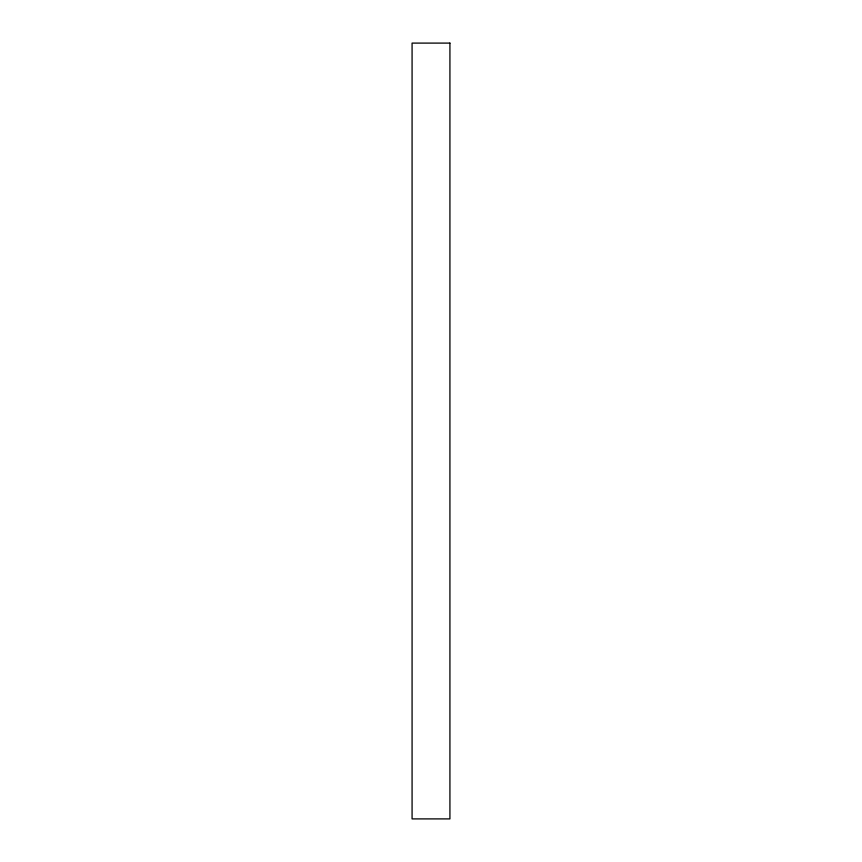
<?xml version="1.0" encoding="UTF-8"?>
<svg xmlns="http://www.w3.org/2000/svg" width="862" height="862" viewBox="0 0 862 862"><rect width="100%" height="100%" fill="white"/><g stroke="black" fill="none" stroke-linecap="round" stroke-linejoin="round"><path stroke-width="1.29" d="M449.921 43.1L412.079 43.1L412.079 818.9L449.921 818.9L449.921 43.1"/></g></svg>
